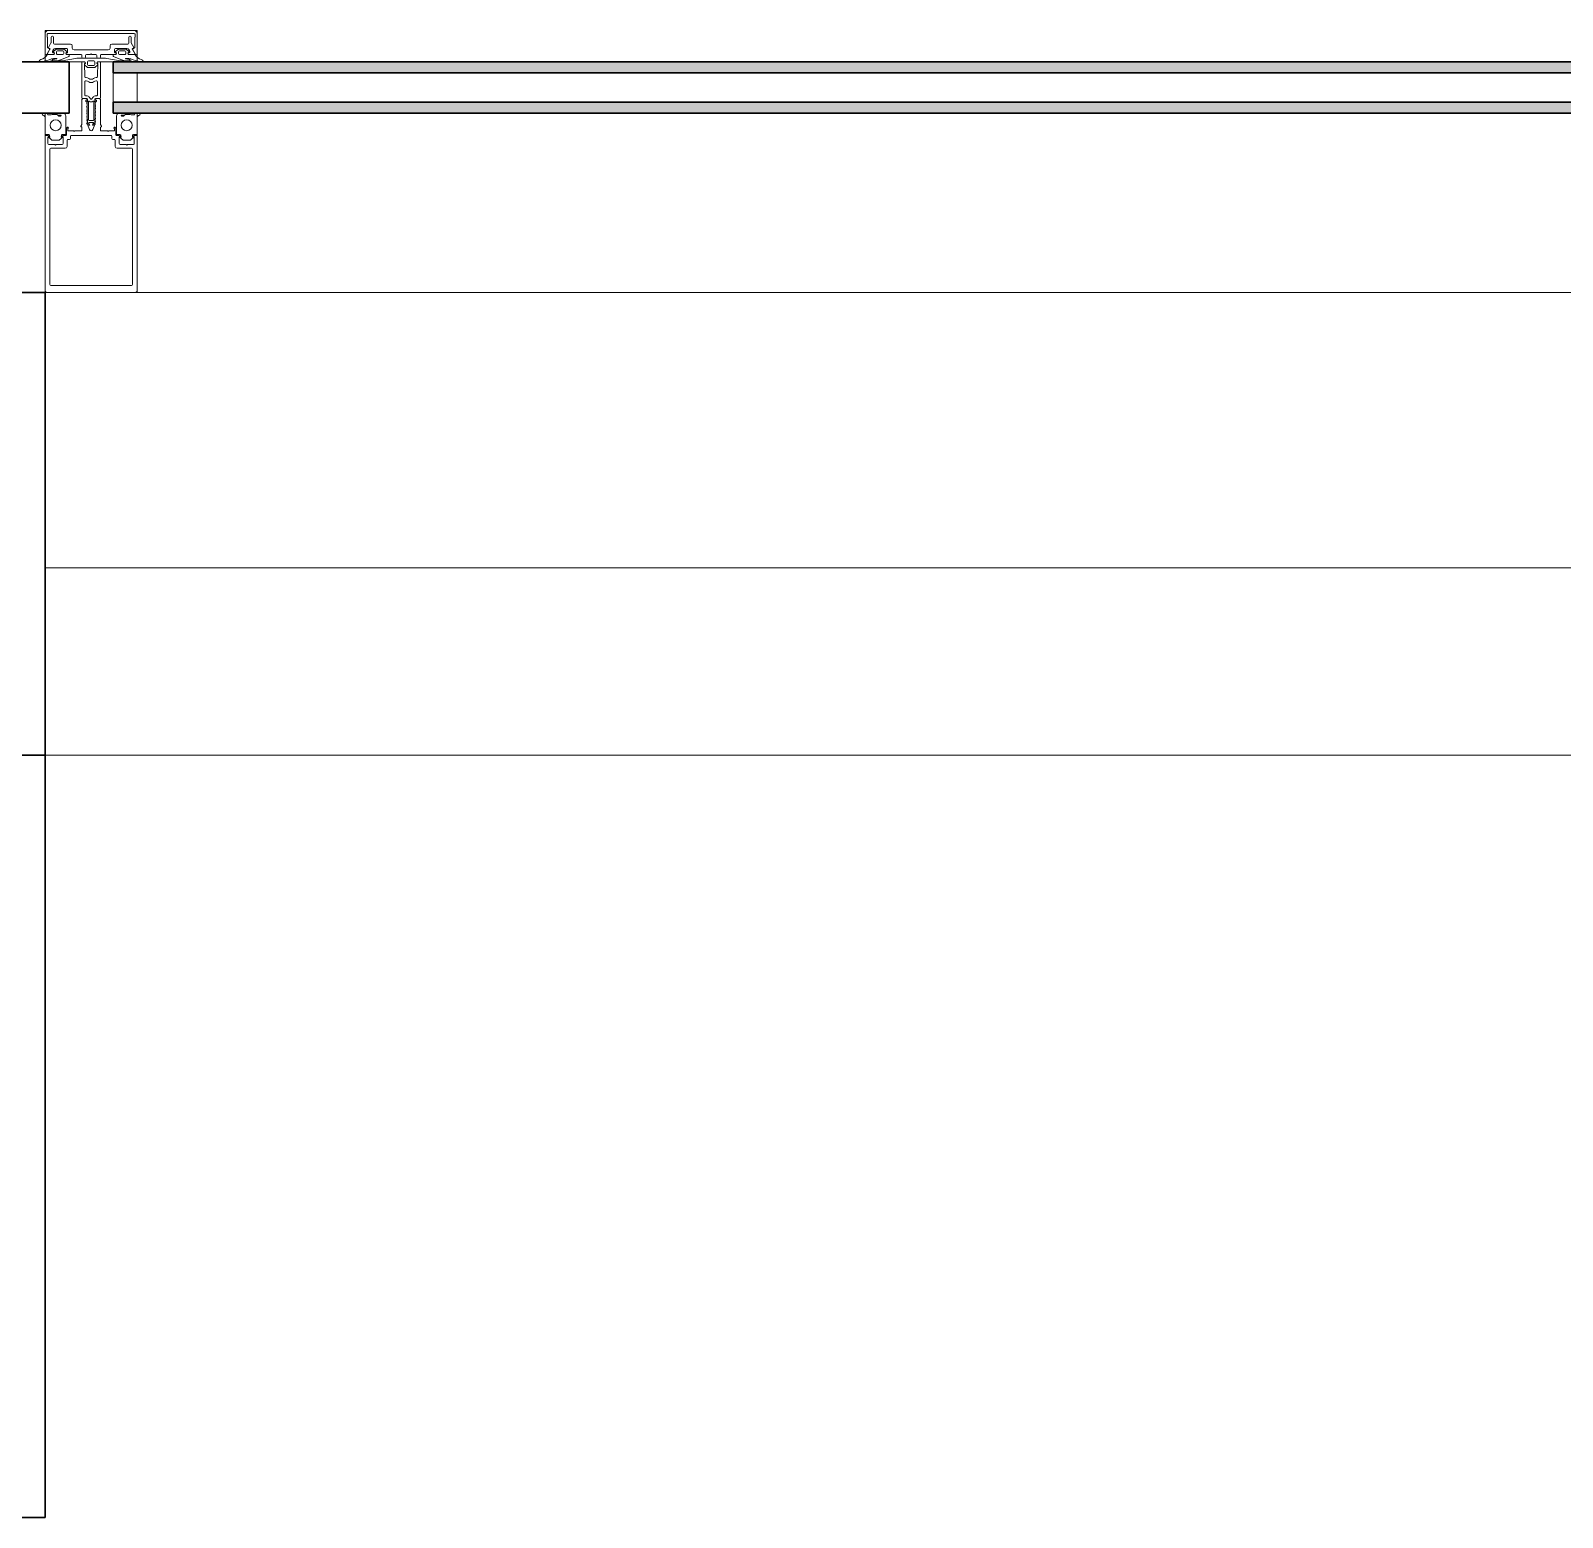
# Model space of a CAD drawing. Header units: millimetres. Extents: x 90978 to 295199, y -4084 to 97293.
# Drawn here: x 200518 to 201352, y 33886 to 34696 of the extents above; entities that cross this region are included whole.
import ezdxf

# ---------------------------------------------------------------- set-up
doc = ezdxf.new("R2010")
doc.units = ezdxf.units.MM
doc.header["$MEASUREMENT"] = 0
for name, color, linetype, lineweight in [('CSM-STL-XX-ZZ-M3-A-XXXX-00001_detached _19_04_21__rvt-1-Level 0$0$A-DETL-GENF', 7, 'CONTINUOUS', 9), ('CSM-STL-XX-ZZ-M3-A-XXXX-00001_detached _19_04_21__rvt-1-Level 0$0$A-GLAZ-CURT', 7, 'CONTINUOUS', 9), ('CSM-STL-XX-ZZ-M3-A-XXXX-00001_detached _19_04_21__rvt-1-Level 0$0$A-GLAZ-CWMG', 7, 'CONTINUOUS', 9), ('CSM-STL-XX-ZZ-M3-A-XXXX-00001_detached _19_04_21__rvt-1-Level 0$0$A-WALL', 7, 'CONTINUOUS', 9), ('CSM-STL-XX-ZZ-M3-A-XXXX-00001_detached _19_04_21__rvt-1-Level 0$0$I-WALL', 7, 'CONTINUOUS', 9)]:
    doc.layers.add(name, color=color, linetype=linetype, lineweight=lineweight)

msp = doc.modelspace()

# ---------------------------------------------------------------- hatches: boundary and pattern name
at = {"layer": 'CSM-STL-XX-ZZ-M3-A-XXXX-00001_detached _19_04_21__rvt-1-Level 0$0$A-GLAZ-CURT'}
h = msp.add_hatch(color=256, dxfattribs=at)
h.paths.add_polyline_path([(202038.83, 34650.73), (202038.83, 34656.73), (200562.83, 34656.73), (200562.83, 34650.73), (201898.18, 34650.73)], flags=0)
h.paths.add_polyline_path([(201898.18, 34672.73), (202038.83, 34672.73), (202038.83, 34678.73), (200562.83, 34678.73), (200562.83, 34672.73), (201264.73, 34672.73)], flags=0)

# ---------------------------------------------------------------- linework, layer by layer
at = {"layer": 'CSM-STL-XX-ZZ-M3-A-XXXX-00001_detached _19_04_21__rvt-1-Level 0$0$A-DETL-GENF'}
for p, q in [((200525.83, 34683.23), (200525.83, 34694.23)), ((200526.83, 34693.73), (200526.83, 34692.38)), ((200527.03, 34692.03), (200527.03, 34686.6)), ((200527.33, 34695.73), (200574.33, 34695.73)), ((200528.03, 34694.23), (200527.33, 34694.23)), ((200528.96, 34689.01), (200527.56, 34686.57)), ((200570.13, 34694.23), (200528.03, 34694.23)), ((200529.03, 34692.22), (200529.03, 34689.26)), ((200529.83, 34692.72), (200529.53, 34692.72)), ((200530.33, 34688.92), (200530.33, 34692.22)), ((200539.53, 34688.42), (200530.83, 34688.42)), ((200570.83, 34688.42), (200562.13, 34688.42)), ((200574.33, 34694.23), (200570.13, 34694.23)), ((200571.33, 34692.22), (200571.33, 34688.92)), ((200572.13, 34692.72), (200571.83, 34692.72)), ((200572.63, 34689.26), (200572.63, 34692.22)), ((200574.11, 34686.57), (200572.7, 34689.01)), ((200574.63, 34686.51), (200574.63, 34692.03)), ((200574.83, 34692.38), (200574.83, 34693.73)), ((200575.83, 34694.23), (200575.83, 34683.23)), ((200526.71, 34682.73), (200526.33, 34682.73)), ((200528.4, 34685.62), (200526.86, 34683.03)), ((200528.25, 34685.56), (200526.89, 34682.84)), ((200527.03, 34682.72), (200529.86, 34682.72)), ((200527.13, 34686.43), (200528.17, 34685.83)), ((200527.23, 34682.71), (200530.48, 34682.71)), ((200527.63, 34686.3), (200528.33, 34685.9)), ((200529.83, 34683.92), (200529.83, 34684.42)), ((200529.97, 34679.98), (200532.06, 34680.32)), ((200530.48, 34683.85), (200530.03, 34683.72)), ((200532.02, 34680.51), (200530.26, 34680.51)), ((200530.33, 34684.37), (200531.83, 34685.71)), ((200530.68, 34683.81), (200530.48, 34683.85)), ((200530.68, 34682.91), (200530.68, 34683.81)), ((200531.33, 34685.92), (200537.53, 34685.92)), ((200531.83, 34685.71), (200536.04, 34685.71)), ((200531.93, 34684.21), (200531.93, 34683.21)), ((200535.43, 34684.71), (200532.43, 34684.71)), ((200532.43, 34682.71), (200535.43, 34682.71)), ((200538.62, 34681.59), (200534.73, 34680.01)), ((200535.02, 34679.29), (200542.24, 34680.56)), ((200535.93, 34683.21), (200535.93, 34684.21)), ((200536.04, 34685.71), (200537.53, 34684.37)), ((200537.38, 34683.85), (200537.18, 34683.81)), ((200537.18, 34683.81), (200537.18, 34682.91)), ((200537.83, 34683.72), (200537.38, 34683.85)), ((200537.38, 34682.71), (200538.93, 34682.71)), ((200538.01, 34682.72), (200545.33, 34682.72)), ((200538.03, 34685.42), (200538.03, 34683.92)), ((200538.93, 34682.71), (200538.93, 34682.05)), ((200540.53, 34686.22), (200540.53, 34687.42)), ((200550.83, 34685.22), (200541.53, 34685.22)), ((200543.98, 34680.71), (200550.83, 34680.71)), ((200545.83, 34682.22), (200545.83, 34681.22)), ((200546.33, 34680.72), (200547.23, 34680.72)), ((200547.73, 34681.22), (200547.73, 34682.22)), ((200548.23, 34682.72), (200550.53, 34682.72)), ((200560.13, 34685.22), (200550.83, 34685.22)), ((200550.83, 34680.71), (200557.69, 34680.71)), ((200551.13, 34682.72), (200553.43, 34682.72)), ((200553.93, 34682.22), (200553.93, 34681.22)), ((200554.43, 34680.72), (200555.33, 34680.72)), ((200555.83, 34681.22), (200555.83, 34682.22)), ((200556.33, 34682.72), (200563.66, 34682.72)), ((200559.42, 34680.56), (200566.64, 34679.29)), ((200561.13, 34687.42), (200561.13, 34686.22)), ((200562.73, 34682.71), (200562.73, 34682.05)), ((200564.28, 34682.71), (200562.73, 34682.71)), ((200563.04, 34681.59), (200566.93, 34680.01)), ((200563.63, 34683.92), (200563.63, 34685.42)), ((200563.83, 34683.72), (200564.28, 34683.85)), ((200564.13, 34685.92), (200570.33, 34685.92)), ((200565.63, 34685.71), (200564.13, 34684.37)), ((200564.28, 34683.85), (200564.48, 34683.81)), ((200564.48, 34683.81), (200564.48, 34682.91)), ((200569.84, 34685.71), (200565.63, 34685.71)), ((200565.73, 34683.21), (200565.73, 34684.21)), ((200566.23, 34684.71), (200569.23, 34684.71)), ((200569.23, 34682.71), (200566.23, 34682.71)), ((200571.69, 34679.98), (200569.61, 34680.32)), ((200569.64, 34680.51), (200571.4, 34680.51)), ((200569.73, 34684.21), (200569.73, 34683.21)), ((200571.33, 34684.37), (200569.84, 34685.71)), ((200570.98, 34683.81), (200571.18, 34683.85)), ((200570.98, 34682.91), (200570.98, 34683.81)), ((200571.18, 34683.85), (200571.63, 34683.72)), ((200574.43, 34682.71), (200571.18, 34682.71)), ((200571.81, 34682.72), (200574.63, 34682.72)), ((200571.83, 34684.42), (200571.83, 34683.92)), ((200574.8, 34683.03), (200573.26, 34685.62)), ((200573.33, 34685.9), (200574.03, 34686.3)), ((200574.78, 34682.84), (200573.42, 34685.55)), ((200573.51, 34685.82), (200574.52, 34686.33)), ((200575.33, 34682.73), (200574.96, 34682.73)), ((200523.64, 34678.71), (200522.67, 34678.71)), ((200529.03, 34679.21), (200534.16, 34679.21)), ((200545.83, 34678.71), (200529.03, 34678.71)), ((200547.18, 34678.71), (200545.83, 34678.71)), ((200545.83, 34678.52), (200545.83, 34659.22)), ((200546.91, 34678.72), (200546.03, 34678.72)), ((200547.13, 34677.82), (200547.58, 34677.82)), ((200547.32, 34670.71), (200547.13, 34677.82)), ((200548.83, 34675.71), (200547.24, 34677.05)), ((200547.38, 34677.57), (200547.58, 34677.61)), ((200547.58, 34677.61), (200547.58, 34678.31)), ((200548.83, 34678.81), (200548.83, 34677.21)), ((200552.83, 34675.71), (200548.83, 34675.71)), ((200550.83, 34679.31), (200549.33, 34679.31)), ((200549.33, 34676.71), (200552.33, 34676.71)), ((200552.33, 34679.31), (200550.83, 34679.31)), ((200552.83, 34677.21), (200552.83, 34678.81)), ((200554.42, 34677.05), (200552.83, 34675.71)), ((200554.08, 34678.31), (200554.08, 34677.61)), ((200554.08, 34677.82), (200554.53, 34677.82)), ((200554.08, 34677.61), (200554.28, 34677.57)), ((200554.53, 34677.82), (200554.36, 34671.22)), ((200555.83, 34678.71), (200554.48, 34678.71)), ((200555.63, 34678.72), (200554.75, 34678.72)), ((200572.63, 34678.71), (200555.83, 34678.71)), ((200555.83, 34668.87), (200555.83, 34678.52)), ((200567.51, 34679.21), (200572.63, 34679.21)), ((200578.02, 34678.71), (200578.99, 34678.71)), ((200547.33, 34660.72), (200547.33, 34667.92)), ((200548.19, 34670.22), (200547.82, 34670.22)), ((200547.83, 34668.42), (200548.19, 34668.42)), ((200553.84, 34670.22), (200553.48, 34670.22)), ((200553.48, 34668.42), (200553.65, 34668.42)), ((200553.65, 34668.42), (200553.83, 34668.42)), ((200554.33, 34667.92), (200554.33, 34660.72)), ((200554.36, 34671.22), (200554.34, 34670.71)), ((200555.83, 34659.22), (200555.83, 34668.87)), ((200545.83, 34644.85), (200545.83, 34658.22)), ((200546.33, 34658.72), (200548.3, 34658.72)), ((200548.23, 34658.72), (200546.33, 34658.72)), ((200548.3, 34660.22), (200547.83, 34660.22)), ((200547.83, 34657.51), (200548.63, 34656.63)), ((200548.53, 34657.82), (200548.03, 34657.82)), ((200548.63, 34656.25), (200548.23, 34656.02)), ((200548.23, 34656.02), (200548.63, 34655.79)), ((200548.73, 34655.62), (200548.66, 34654.47)), ((200548.73, 34658.22), (200548.73, 34658.02)), ((200550.68, 34658.49), (200549.83, 34659.51)), ((200551.84, 34659.51), (200550.98, 34658.49)), ((200552.93, 34658.02), (200552.93, 34658.22)), ((200552.93, 34655.53), (200552.93, 34656.32)), ((200553.43, 34655.12), (200553.03, 34655.35)), ((200553.03, 34654.89), (200553.43, 34655.12)), ((200553.08, 34656.67), (200553.77, 34657.36)), ((200553.63, 34657.82), (200553.13, 34657.82)), ((200553.36, 34658.72), (200555.33, 34658.72)), ((200555.33, 34658.72), (200553.36, 34658.72)), ((200553.83, 34660.22), (200553.37, 34660.22)), ((200553.77, 34657.36), (200553.83, 34657.62)), ((200555.83, 34658.22), (200555.83, 34644.85)), ((200527.13, 34650.74), (200524.66, 34650.74)), ((200525.83, 34648.27), (200525.83, 34639.13)), ((200527.13, 34650.33), (200527.13, 34650.74)), ((200529.08, 34649.83), (200527.63, 34649.83)), ((200531.43, 34650.13), (200530.13, 34650.13)), ((200535.53, 34650.73), (200532.76, 34650.73)), ((200532.76, 34649.73), (200534.19, 34649.73)), ((200534.19, 34649.23), (200533.26, 34649.23)), ((200537.03, 34639.13), (200537.03, 34649.23)), ((200548.53, 34654.4), (200548.23, 34654.22)), ((200548.23, 34654.22), (200548.63, 34653.99)), ((200548.63, 34652.65), (200548.23, 34652.42)), ((200548.23, 34652.42), (200548.63, 34652.19)), ((200548.63, 34650.85), (200548.23, 34650.62)), ((200548.23, 34650.62), (200548.63, 34650.39)), ((200548.63, 34649.05), (200548.23, 34648.82)), ((200548.23, 34648.82), (200548.63, 34648.59)), ((200548.63, 34647.25), (200548.23, 34647.02)), ((200548.23, 34647.02), (200548.63, 34646.79)), ((200548.46, 34654.12), (200548.64, 34653.8)), ((200548.46, 34651.42), (200548.64, 34651.11)), ((200548.63, 34652.19), (200548.63, 34651.75)), ((200548.64, 34653.8), (200548.73, 34652.83)), ((200548.64, 34651.11), (200548.73, 34652.02)), ((200548.73, 34650.22), (200548.73, 34649.23)), ((200548.73, 34648.42), (200548.73, 34647.43)), ((200550.83, 34646.72), (200549.95, 34646.72)), ((200551.71, 34646.72), (200550.83, 34646.72)), ((200552.93, 34654.72), (200553.02, 34653.8)), ((200552.93, 34651.93), (200552.93, 34652.92)), ((200552.93, 34650.13), (200553.03, 34651.11)), ((200552.93, 34648.33), (200552.93, 34649.32)), ((200552.93, 34646.53), (200552.93, 34647.52)), ((200553.02, 34653.8), (200553.21, 34654.12)), ((200553.43, 34653.32), (200553.03, 34653.55)), ((200553.03, 34653.09), (200553.43, 34653.32)), ((200553.03, 34651.75), (200553.03, 34652.22)), ((200553.43, 34651.52), (200553.03, 34651.75)), ((200553.03, 34651.29), (200553.43, 34651.52)), ((200553.03, 34651.11), (200553.21, 34651.42)), ((200553.43, 34649.72), (200553.03, 34649.95)), ((200553.03, 34649.49), (200553.43, 34649.72)), ((200553.43, 34647.92), (200553.03, 34648.15)), ((200553.03, 34647.69), (200553.43, 34647.92)), ((200564.63, 34639.13), (200564.63, 34649.23)), ((200566.13, 34650.73), (200568.91, 34650.73)), ((200568.91, 34649.73), (200567.48, 34649.73)), ((200567.48, 34649.23), (200568.41, 34649.23)), ((200570.23, 34650.13), (200571.53, 34650.13)), ((200572.59, 34649.83), (200574.03, 34649.83)), ((200574.53, 34650.73), (200577.01, 34650.73)), ((200574.53, 34650.33), (200574.53, 34650.73)), ((200575.83, 34648.26), (200575.83, 34639.13)), ((200525.83, 34639.13), (200527.83, 34639.13)), ((200526.33, 34638.72), (200527.36, 34638.72)), ((200528.23, 34638.09), (200528.23, 34638.73)), ((200534.73, 34638.09), (200534.73, 34638.73)), ((200535.13, 34639.13), (200537.03, 34639.13)), ((200535.51, 34638.72), (200537.13, 34638.72)), ((200537.33, 34638.92), (200537.33, 34642.36)), ((200537.42, 34642.65), (200537.7, 34643.05)), ((200538.13, 34642.11), (200538.13, 34641.42)), ((200538.36, 34642.59), (200538.22, 34642.4)), ((200538.33, 34641.22), (200541.28, 34641.22)), ((200545.43, 34638.72), (200540.03, 34638.72)), ((200541.88, 34641.22), (200545.63, 34641.22)), ((200545.26, 34643.72), (200545.76, 34644.6)), ((200545.63, 34643.42), (200545.43, 34643.42)), ((200550.83, 34638.72), (200545.43, 34638.72)), ((200545.83, 34641.42), (200545.83, 34643.22)), ((200548.63, 34645.45), (200548.23, 34645.22)), ((200548.23, 34645.22), (200548.63, 34644.99)), ((200548.73, 34646.62), (200548.84, 34645.63)), ((200548.77, 34644.59), (200549.91, 34641.84)), ((200548.84, 34645.63), (200549.58, 34644.35)), ((200550.02, 34644.58), (200549.62, 34645.44)), ((200549.8, 34645.72), (200551.86, 34645.72)), ((200561.63, 34638.72), (200550.83, 34638.72)), ((200552.05, 34645.44), (200551.64, 34644.58)), ((200551.76, 34641.84), (200552.89, 34644.59)), ((200552.09, 34644.35), (200552.83, 34645.63)), ((200552.83, 34645.63), (200552.93, 34644.78)), ((200553.43, 34646.12), (200553.03, 34646.35)), ((200553.03, 34645.89), (200553.43, 34646.12)), ((200555.83, 34643.22), (200555.83, 34641.42)), ((200555.9, 34644.6), (200556.41, 34643.72)), ((200556.23, 34643.42), (200556.03, 34643.42)), ((200556.03, 34641.22), (200559.78, 34641.22)), ((200560.38, 34641.22), (200563.33, 34641.22)), ((200563.44, 34642.4), (200563.3, 34642.59)), ((200563.53, 34641.42), (200563.53, 34642.11)), ((200563.96, 34643.05), (200564.24, 34642.65)), ((200564.33, 34642.36), (200564.33, 34638.92)), ((200564.53, 34638.72), (200566.16, 34638.72)), ((200566.53, 34639.13), (200564.63, 34639.13)), ((200566.93, 34638.08), (200566.93, 34638.73)), ((200573.43, 34638.08), (200573.43, 34638.73)), ((200575.83, 34639.13), (200573.83, 34639.13)), ((200574.31, 34638.72), (200575.33, 34638.72)), ((200525.83, 34626.05), (200525.83, 34638.22)), ((200527.33, 34637.52), (200527.33, 34634.22)), ((200529.48, 34636.13), (200527.44, 34637.85)), ((200528.13, 34637.72), (200527.53, 34637.72)), ((200528.23, 34638.09), (200527.63, 34638.09)), ((200527.83, 34633.72), (200531.13, 34633.72)), ((200527.89, 34637.47), (200529.48, 34636.13)), ((200528.33, 34631.22), (200528.33, 34626.05)), ((200536.73, 34631.72), (200528.83, 34631.72)), ((200529.48, 34636.13), (200533.48, 34636.13)), ((200531.73, 34633.72), (200535.03, 34633.72)), ((200533.48, 34636.13), (200535.53, 34637.85)), ((200534.73, 34638.09), (200535.33, 34638.09)), ((200535.33, 34637.72), (200534.73, 34637.72)), ((200535.53, 34634.22), (200535.53, 34637.52)), ((200537.73, 34636.02), (200537.73, 34632.72)), ((200539.03, 34636.52), (200538.23, 34636.52)), ((200539.53, 34638.22), (200539.53, 34637.02)), ((200562.13, 34637.02), (200562.13, 34638.22)), ((200563.43, 34636.52), (200562.63, 34636.52)), ((200563.93, 34632.72), (200563.93, 34636.02)), ((200572.83, 34631.72), (200564.93, 34631.72)), ((200566.13, 34637.52), (200566.13, 34634.22)), ((200568.18, 34636.13), (200566.14, 34637.84)), ((200566.93, 34638.08), (200566.33, 34638.08)), ((200566.93, 34637.72), (200566.33, 34637.72)), ((200566.63, 34633.72), (200569.93, 34633.72)), ((200572.18, 34636.13), (200568.18, 34636.13)), ((200570.53, 34633.72), (200573.83, 34633.72)), ((200572.18, 34636.13), (200574.23, 34637.84)), ((200573.78, 34637.47), (200572.18, 34636.13)), ((200573.33, 34626.05), (200573.33, 34631.22)), ((200573.43, 34638.08), (200574.03, 34638.08)), ((200574.13, 34637.72), (200573.53, 34637.72)), ((200574.33, 34634.22), (200574.33, 34637.52)), ((200575.83, 34638.22), (200575.83, 34626.05)), ((200525.83, 34564.93), (200525.83, 34626.05)), ((200528.33, 34626.05), (200528.33, 34564.93)), ((200573.33, 34564.93), (200573.33, 34626.05)), ((200575.83, 34564.93), (200575.83, 34626.05)), ((200525.83, 34564.92), (200525.83, 34554.23)), ((200528.33, 34557.53), (200528.33, 34564.92)), ((200573.33, 34564.92), (200573.33, 34557.53)), ((200575.83, 34554.23), (200575.83, 34564.92)), ((200572.83, 34557.03), (200528.83, 34557.03)), ((200526.83, 34553.23), (200574.83, 34553.23))]:
    msp.add_line(p, q, dxfattribs=at)
for centre in [(200531.48, 34644.23), (200570.18, 34644.23)]:
    msp.add_circle(centre, 3, dxfattribs=at)
for centre, radius, start, end in [((200527.33, 34694.23), 1.5, 90, 180), ((200527.33, 34693.73), 0.5, 90, 180), ((200527.03, 34692.38), 0.2, 180, 240.00662), ((200526.83, 34692.03), 0.2, 0, 60.00662), ((200528.53, 34689.26), 0.5, 330, 0), ((200529.53, 34692.22), 0.5, 90, 180), ((200529.83, 34692.22), 0.5, 0, 90), ((200530.83, 34688.92), 0.5, 180, 270), ((200539.53, 34687.42), 1, 0, 90), ((200562.13, 34687.42), 1, 90, 180), ((200570.83, 34688.92), 0.5, 270, 0), ((200571.83, 34692.22), 0.5, 90, 180), ((200572.13, 34692.22), 0.5, 0, 90), ((200573.13, 34689.26), 0.5, 180, 210), ((200574.33, 34694.23), 1.5, 0, 90), ((200574.33, 34693.73), 0.5, 0, 90), ((200574.83, 34692.03), 0.2, 120.00001, 180), ((200574.63, 34692.38), 0.2, 300.00001, 0), ((200524.2, 34678.12), 2, 109.94796, 151.0662), ((200521.13, 34686.58), 7, 289.94796, 324.42394), ((200513.39, 34723.52), 46, 283.32069, 290.14375), ((200526.33, 34683.23), 0.5, 180, 270), ((200526.71, 34682.93), 0.2, 270, 333.43445), ((200527.03, 34682.92), 0.2, 149.2563, 270), ((200527.23, 34682.21), 0.5, 90, 144.42394), ((200527.23, 34686.6), 0.2, 180, 239.9992), ((200527.73, 34686.47), 0.2, 150, 240.00001), ((200528.07, 34685.65), 0.2, 333.43445, 59.9992), ((200528.23, 34685.72), 0.2, 329.2563, 60.00001), ((200530.26, 34677.51), 3, 90, 110.14375), ((200531.33, 34684.42), 1.5, 90, 180), ((200530.03, 34683.92), 0.2, 180, 270.00004), ((200529.86, 34683.72), 1, 270, 345.52252), ((200530.53, 34684.14), 0.3, 132.00002, 259.99992), ((200530.48, 34682.91), 0.2, 270, 0), ((200530.63, 34683.52), 0.2, 345.52252, 89.99994), ((200532.43, 34684.21), 0.5, 90, 180), ((200532.43, 34683.21), 0.5, 180, 224.9999), ((200532.02, 34680.41), 0.1, 291.82887, 90), ((200532.43, 34683.21), 0.5, 225.00002, 270), ((200531.01, 34687.8), 8.63, 279.8385, 295.57692), ((200535.43, 34684.21), 0.5, 0, 90), ((200535.43, 34683.21), 0.5, 270, 0), ((200537.23, 34683.52), 0.2, 90.00006, 194.47748), ((200538.01, 34683.72), 1, 194.47748, 270), ((200537.38, 34682.91), 0.2, 180, 270), ((200537.33, 34684.14), 0.3, 279.99998, 48), ((200537.53, 34685.42), 0.5, 0, 90), ((200537.83, 34683.92), 0.2, 269.99996, 0), ((200538.43, 34682.05), 0.5, 292.03623, 0), ((200541.53, 34686.22), 1, 180, 270), ((200543.98, 34670.71), 10, 90, 100.00001), ((200545.33, 34682.22), 0.5, 0, 90), ((200546.33, 34681.22), 0.5, 180, 270), ((200547.23, 34681.22), 0.5, 270, 0), ((200548.23, 34682.22), 0.5, 90, 180), ((200550.83, 34682.72), 0.3, 89.99996, 180.00004), ((200550.83, 34682.72), 0.3, 359.99996, 90.00005), ((200553.43, 34682.22), 0.5, 0, 90), ((200554.43, 34681.22), 0.5, 180, 270), ((200555.33, 34681.22), 0.5, 270, 0), ((200556.33, 34682.22), 0.5, 90, 180), ((200557.69, 34670.71), 10, 79.99999, 90), ((200560.13, 34686.22), 1, 270, 0), ((200563.23, 34682.05), 0.5, 180, 247.96378), ((200564.13, 34685.42), 0.5, 90, 180), ((200563.83, 34683.92), 0.2, 180, 270.00004), ((200563.66, 34683.72), 1, 270, 345.52252), ((200564.33, 34684.14), 0.3, 132.00002, 259.99992), ((200564.28, 34682.91), 0.2, 270, 0), ((200564.43, 34683.52), 0.2, 345.52252, 89.99994), ((200566.23, 34684.21), 0.5, 90, 180), ((200566.23, 34683.21), 0.5, 180, 270), ((200570.66, 34687.8), 8.63, 244.42308, 260.1615), ((200569.23, 34684.21), 0.5, 0, 90), ((200569.23, 34683.21), 0.5, 270, 315.00003), ((200569.64, 34680.41), 0.1, 90, 248.17142), ((200569.23, 34683.21), 0.5, 314.99996, 0), ((200570.33, 34684.42), 1.5, 0, 90), ((200571.03, 34683.52), 0.2, 90.00006, 194.47748), ((200571.81, 34683.72), 1, 194.47748, 270), ((200571.18, 34682.91), 0.2, 180, 270), ((200571.13, 34684.14), 0.3, 279.99998, 48), ((200571.4, 34677.51), 3, 69.85625, 90), ((200571.63, 34683.92), 0.2, 269.99996, 0), ((200588.27, 34723.52), 46, 249.85625, 256.67931), ((200573.43, 34685.72), 0.2, 119.99999, 210.7437), ((200573.6, 34685.64), 0.2, 116.56501, 206.56503), ((200573.93, 34686.47), 0.2, 299.99999, 30), ((200574.43, 34682.21), 0.5, 35.57605, 90), ((200574.43, 34686.51), 0.2, 296.56501, 0), ((200574.63, 34682.92), 0.2, 270, 30.7437), ((200574.96, 34682.93), 0.2, 206.56503, 270), ((200580.53, 34686.58), 7, 215.57605, 250.05204), ((200575.33, 34683.23), 0.5, 270, 0), ((200577.46, 34678.12), 2, 28.9338, 70.05204), ((200522.67, 34678.96), 0.25, 151.0662, 270), ((200523.64, 34680.21), 1.5, 270, 283.32069), ((200529.03, 34679.01), 0.2, 90, 180.00004), ((200529.03, 34678.91), 0.2, 179.99996, 270), ((200530.12, 34679.61), 0.4, 111.82865, 270), ((200531.01, 34687.8), 8.63, 264.10007, 279.8385), ((200534.16, 34684.21), 5, 270, 280.00001), ((200546.03, 34678.52), 0.2, 90, 180), ((200546.91, 34677.82), 0.9, 16.6016, 90), ((200547.43, 34677.28), 0.3, 100.00005, 230.00002), ((200547.18, 34678.31), 0.4, 0, 90), ((200547.58, 34678.02), 0.2, 270, 0.00004), ((200549.33, 34678.81), 0.5, 90, 180), ((200549.33, 34677.21), 0.5, 180, 270), ((200552.33, 34678.81), 0.5, 0, 90), ((200552.33, 34677.21), 0.5, 270, 0), ((200554.08, 34678.02), 0.2, 179.99996, 270), ((200554.75, 34677.82), 0.9, 90, 163.39843), ((200554.48, 34678.31), 0.4, 90, 180), ((200554.23, 34677.28), 0.3, 310, 79.9999), ((200555.63, 34678.52), 0.2, 0, 90), ((200567.51, 34684.21), 5, 259.99999, 270), ((200570.66, 34687.8), 8.63, 260.1615, 275.89993), ((200571.54, 34679.61), 0.4, 270, 68.17135), ((200572.63, 34679.01), 0.2, 359.99996, 90), ((200572.63, 34678.91), 0.2, 270, 0.00004), ((200578.02, 34680.21), 1.5, 256.67931, 270), ((200578.99, 34678.96), 0.25, 270, 28.9338), ((200547.82, 34670.72), 0.5, 181.50743, 270), ((200547.83, 34667.92), 0.5, 90, 180), ((200548.19, 34668.22), 2, 48.59036, 90), ((200548.19, 34666.42), 2, 48.59036, 90), ((200550.83, 34671.22), 2, 228.59036, 270.00425), ((200550.83, 34669.42), 2, 228.59036, 270.00425), ((200550.83, 34671.22), 2, 270.0042, 311.40965), ((200550.83, 34669.42), 2, 270.0042, 311.40965), ((200553.48, 34668.22), 2, 90, 131.40965), ((200553.48, 34666.42), 2, 90, 131.40965), ((200553.83, 34667.92), 0.5, 0, 90), ((200553.84, 34670.72), 0.5, 270, 358.49039), ((200546.33, 34659.22), 0.5, 180, 270), ((200546.33, 34658.22), 0.5, 89.99996, 180), ((200547.83, 34660.72), 0.5, 180, 270), ((200548.03, 34657.62), 0.2, 90, 180.00004), ((200548.23, 34658.22), 0.5, 0, 90), ((200548.3, 34658.22), 2, 39.99998, 90), ((200548.3, 34658.22), 0.5, 356.76204, 90), ((200548.53, 34658.02), 0.2, 270, 0), ((200548.53, 34656.43), 0.2, 300.0001, 21.15604), ((200548.53, 34655.62), 0.2, 0.00003, 60.00001), ((200654.36, 34652.22), 105.73, 176.76204, 178.78338), ((200654.36, 34652.22), 105.03, 177.31275, 182.74177), ((200549.65, 34657.14), 0.2, 51.41925, 177.31275), ((200550.83, 34658.62), 1.7, 231.41925, 270.00007), ((200550.83, 34658.62), 0.2, 219.99998, 270.0002), ((200550.83, 34658.62), 0.2, 269.9998, 320.00002), ((200550.83, 34658.62), 1.7, 269.99993, 308.58076), ((200553.37, 34658.22), 2, 90, 140.00002), ((200552.02, 34657.14), 0.2, 65.63412, 128.58076), ((200552.02, 34657.14), 0.2, 2.68725, 65.63389), ((200447.31, 34652.22), 105.03, 357.25823, 2.68725), ((200553.36, 34658.22), 0.5, 90, 183.23805), ((200447.31, 34652.22), 105.72, 1.21648, 3.23805), ((200553.43, 34658.22), 0.5, 90, 180), ((200553.13, 34658.02), 0.2, 180, 270), ((200553.43, 34656.32), 0.5, 135, 180), ((200553.13, 34655.53), 0.2, 180, 239.9999), ((200553.63, 34657.62), 0.2, 359.99996, 90), ((200553.83, 34660.72), 0.5, 270, 315.00003), ((200553.83, 34660.72), 0.5, 314.99996, 0), ((200555.33, 34659.22), 0.5, 270, 0), ((200555.33, 34658.22), 0.5, 0, 90.00004), ((200524.66, 34650.24), 0.5, 90, 260.60774), ((200524.33, 34648.27), 1.5, 0, 80.60774), ((200527.63, 34650.33), 0.5, 180, 270), ((200530.13, 34648.13), 2, 90, 121.78833), ((200531.43, 34648.13), 2, 37.49525, 90), ((200532.76, 34650.23), 0.5, 90, 270), ((200533.26, 34649.53), 0.3, 217.49525, 270), ((200534.19, 34649.48), 0.25, 270, 90), ((200535.53, 34649.23), 1.5, 0, 90), ((200548.63, 34654.22), 0.2, 119.9999, 179.99922), ((200548.63, 34651.52), 0.2, 120.00001, 179.99997), ((200548.53, 34654.63), 0.2, 300.00001, 359.99997), ((200548.53, 34653.82), 0.2, 0.00003, 60.00001), ((200654.36, 34652.22), 105.73, 179.14399, 179.99998), ((200548.53, 34652.83), 0.2, 300.0001, 359.99997), ((200548.53, 34652.02), 0.2, 0.00003, 60.00001), ((200548.53, 34651.03), 0.2, 300.0001, 359.99997), ((200548.53, 34650.22), 0.2, 0, 60.00001), ((200548.53, 34649.23), 0.2, 300.0001, 0), ((200548.53, 34648.42), 0.2, 0, 60.00001), ((200548.53, 34647.43), 0.2, 300.0001, 0), ((200548.53, 34646.62), 0.2, 0.00003, 60.00001), ((200654.36, 34652.22), 105.73, 180.60164, 183.57742), ((200549.95, 34647.22), 0.5, 182.74177, 270), ((200551.71, 34647.22), 0.5, 270, 357.25823), ((200447.3, 34652.22), 105.73, 356.42257, 359.39835), ((200553.13, 34654.72), 0.2, 119.99999, 179.99997), ((200553.13, 34653.73), 0.2, 180.00003, 239.9999), ((200553.13, 34652.92), 0.2, 119.99999, 180), ((200553.13, 34651.93), 0.2, 180, 239.65603), ((200553.13, 34651.12), 0.2, 119.99999, 179.99997), ((200553.13, 34650.13), 0.2, 180.00003, 239.9999), ((200553.13, 34649.32), 0.2, 119.99999, 180), ((200553.13, 34648.33), 0.2, 180, 239.9999), ((200553.13, 34647.52), 0.2, 119.99999, 180), ((200447.3, 34652.22), 105.73, 0.00002, 0.85601), ((200553.03, 34654.22), 0.2, 359.99939, 59.99935), ((200553.03, 34651.52), 0.2, 0.00003, 59.99999), ((200566.13, 34649.23), 1.5, 90, 180), ((200567.48, 34649.48), 0.25, 90, 270), ((200568.41, 34649.53), 0.3, 270, 322.50475), ((200570.23, 34648.13), 2, 90, 142.50475), ((200568.91, 34650.23), 0.5, 270, 90), ((200571.53, 34648.13), 2, 58.21167, 90), ((200574.03, 34650.33), 0.5, 270, 0), ((200577.33, 34648.26), 1.5, 99.39226, 180), ((200577.01, 34650.23), 0.5, 279.39226, 90), ((200526.33, 34638.22), 0.5, 90, 180), ((200527.36, 34637.72), 1, 14.47752, 90), ((200527.83, 34638.73), 0.4, 0, 90), ((200527.83, 34638.73), 0.4, 0, 90), ((200535.51, 34637.72), 1, 90, 165.52252), ((200535.13, 34638.73), 0.4, 90, 180), ((200537.13, 34638.92), 0.2, 270, 0), ((200537.83, 34642.36), 0.5, 144.99995, 180), ((200538.03, 34642.82), 0.4, 90.00005, 144.99995), ((200538.03, 34642.82), 0.4, 325.00003, 90.00004), ((200538.63, 34642.11), 0.5, 145.00003, 180), ((200538.33, 34641.42), 0.2, 180, 270), ((200540.03, 34638.22), 0.5, 90, 180), ((200541.58, 34641.22), 0.3, 180, 0), ((200545.43, 34643.62), 0.2, 149.99999, 270), ((200545.63, 34643.22), 0.2, 0, 90), ((200545.63, 34641.42), 0.2, 270, 0), ((200545.33, 34644.85), 0.5, 329.99999, 0), ((200548.53, 34645.63), 0.2, 300.0001, 359.99997), ((200548.53, 34644.82), 0.2, 0.00022, 59.99998), ((200549.23, 34644.78), 0.5, 180.00031, 202.49999), ((200549.79, 34644.47), 0.25, 209.99999, 270.00006), ((200549.8, 34645.52), 0.2, 90, 205.00005), ((200549.79, 34644.47), 0.25, 269.99996, 0.00004), ((200550.83, 34642.22), 1, 202.49999, 269.99999), ((200550.83, 34642.22), 1, 269.99996, 337.50001), ((200551.87, 34644.47), 0.25, 179.99996, 270.00004), ((200551.86, 34645.52), 0.2, 335.00001, 90), ((200551.87, 34644.47), 0.25, 270.00006, 330.00001), ((200552.43, 34644.78), 0.5, 337.50001, 359.99998), ((200553.13, 34646.53), 0.2, 180, 239.9999), ((200553.13, 34645.72), 0.2, 119.99999, 179.99997), ((200556.33, 34644.85), 0.5, 180, 210.00001), ((200556.03, 34641.42), 0.2, 180, 270), ((200556.23, 34643.62), 0.2, 270, 30.00001), ((200560.08, 34641.22), 0.3, 180, 0), ((200561.63, 34638.22), 0.5, 0, 90), ((200563.63, 34642.82), 0.4, 90.00022, 214.99977), ((200563.33, 34641.42), 0.2, 270, 0), ((200563.03, 34642.11), 0.5, 0, 34.99977), ((200563.63, 34642.82), 0.4, 34.99996, 90.00021), ((200563.83, 34642.36), 0.5, 0, 34.99996), ((200564.53, 34638.92), 0.2, 180, 270), ((200566.16, 34637.72), 1, 14.47752, 90), ((200566.53, 34638.73), 0.4, 0, 90), ((200574.31, 34637.72), 1, 90, 165.52252), ((200573.83, 34638.73), 0.4, 90, 180), ((200573.83, 34638.73), 0.4, 90, 180), ((200575.33, 34638.22), 0.5, 0, 90), ((200527.53, 34637.52), 0.2, 90, 180), ((200527.83, 34634.22), 0.5, 180, 270), ((200527.63, 34637.89), 0.2, 90, 190.84112), ((200528.13, 34637.92), 0.2, 270, 14.47752), ((200528.83, 34631.22), 0.5, 90, 180), ((200531.43, 34633.72), 0.3, 180, 0), ((200534.73, 34637.92), 0.2, 165.52252, 270), ((200535.03, 34634.22), 0.5, 270, 0), ((200535.33, 34637.89), 0.2, 349.15888, 90), ((200535.33, 34637.52), 0.2, 0, 90), ((200536.73, 34632.72), 1, 270, 0), ((200538.23, 34636.02), 0.5, 90, 180), ((200539.03, 34637.02), 0.5, 270, 0), ((200562.63, 34637.02), 0.5, 180, 270), ((200563.43, 34636.02), 0.5, 0, 90), ((200564.93, 34632.72), 1, 180, 270), ((200566.33, 34637.88), 0.2, 90, 190.84112), ((200566.33, 34637.52), 0.2, 90, 180), ((200566.63, 34634.22), 0.5, 180, 270), ((200566.93, 34637.92), 0.2, 270, 14.47752), ((200570.23, 34633.72), 0.3, 180, 0), ((200572.83, 34631.22), 0.5, 0, 90), ((200573.53, 34637.92), 0.2, 165.52252, 270), ((200573.83, 34634.22), 0.5, 270, 0), ((200574.03, 34637.88), 0.2, 349.15888, 90), ((200574.13, 34637.52), 0.2, 0, 90), ((200528.83, 34557.53), 0.5, 180, 270), ((200572.83, 34557.53), 0.5, 270, 0), ((200526.83, 34554.23), 1, 180, 270), ((200574.83, 34554.23), 1, 270, 0)]:
    msp.add_arc(centre, radius, start, end, dxfattribs=at)
at = {"layer": 'CSM-STL-XX-ZZ-M3-A-XXXX-00001_detached _19_04_21__rvt-1-Level 0$0$A-GLAZ-CURT', "lineweight": 30}
for p, q in [((200538.83, 34678.73), (199062.83, 34678.73)), ((200538.83, 34650.73), (200538.83, 34678.73)), ((202038.83, 34678.73), (200562.83, 34678.73)), ((200562.83, 34678.73), (200562.83, 34672.73)), ((200562.83, 34672.73), (202038.83, 34672.73)), ((202038.83, 34656.73), (200562.83, 34656.73)), ((200562.83, 34656.73), (200562.83, 34650.73)), ((199062.83, 34650.73), (200538.83, 34650.73)), ((200562.83, 34650.73), (202038.83, 34650.73))]:
    msp.add_line(p, q, dxfattribs=at)
at = {"layer": 'CSM-STL-XX-ZZ-M3-A-XXXX-00001_detached _19_04_21__rvt-1-Level 0$0$A-GLAZ-CWMG', "lineweight": 20, "extrusion": (0, 0, -1)}
for p, q in [((200575.83, 34695.73), (200525.83, 34695.73)), ((200525.83, 34695.73), (200525.83, 34678.73)), ((200575.83, 34678.73), (200575.83, 34695.73)), ((200525.83, 34678.73), (200538.83, 34678.73)), ((200538.83, 34678.73), (200538.83, 34650.73)), ((200562.83, 34650.73), (200562.83, 34678.73)), ((200562.83, 34678.73), (200575.83, 34678.73)), ((200538.83, 34650.73), (200525.83, 34650.73)), ((200525.83, 34650.73), (200525.83, 34553.23)), ((200575.83, 34650.73), (200562.83, 34650.73)), ((200575.83, 34553.23), (200575.83, 34650.73)), ((200525.83, 34553.23), (200575.83, 34553.23))]:
    msp.add_line(p, q, dxfattribs=at)
at = {"layer": 'CSM-STL-XX-ZZ-M3-A-XXXX-00001_detached _19_04_21__rvt-1-Level 0$0$A-GLAZ-CWMG'}
for p, q in [((200575.83, 34656.68), (200575.83, 34672.79)), ((200575.83, 34553.23), (202025.83, 34553.23))]:
    msp.add_line(p, q, dxfattribs=at)
at = {"layer": 'CSM-STL-XX-ZZ-M3-A-XXXX-00001_detached _19_04_21__rvt-1-Level 0$0$A-WALL'}
msp.add_line((205050.83, 34403.23), (200525.83, 34403.23), dxfattribs=at)
at = {"layer": 'CSM-STL-XX-ZZ-M3-A-XXXX-00001_detached _19_04_21__rvt-1-Level 0$0$I-WALL', "lineweight": 30}
for p, q in [((200525.83, 34553.23), (200423.83, 34553.23)), ((200525.83, 34403.23), (200525.83, 34553.23)), ((200525.83, 34316.23), (200525.83, 34403.23)), ((200525.83, 34301.23), (200525.83, 34316.23)), ((198024.41, 34301.23), (200525.83, 34301.23)), ((200525.83, 34301.23), (200488.33, 34301.23)), ((200525.83, 33886.25), (200525.83, 34301.23)), ((200513.33, 33886.25), (200525.83, 33886.25))]:
    msp.add_line(p, q, dxfattribs=at)
at = {"layer": 'CSM-STL-XX-ZZ-M3-A-XXXX-00001_detached _19_04_21__rvt-1-Level 0$0$I-WALL'}
for p, q in [((200525.83, 34403.23), (205050.83, 34403.23)), ((205067.83, 34301.23), (200525.83, 34301.23))]:
    msp.add_line(p, q, dxfattribs=at)

doc.saveas('drawing.dxf')
